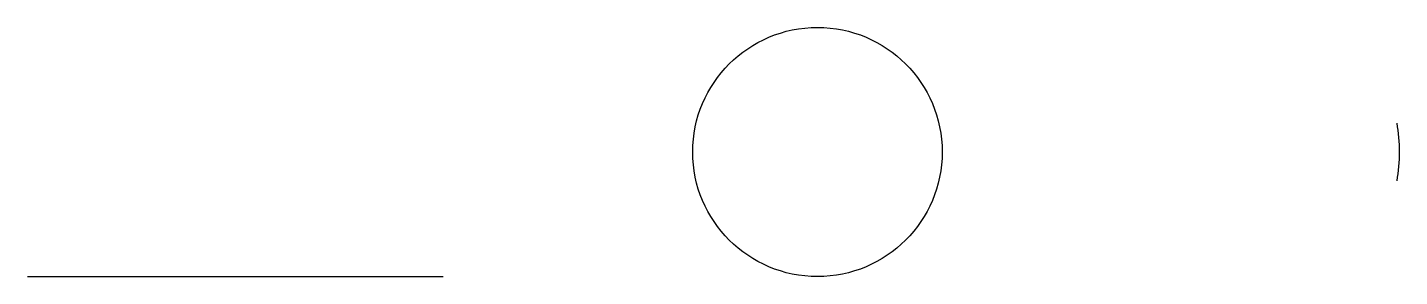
# Model space of a CAD drawing. Header units: millimetres. Extents: x 1 to 34, y 2 to 8.
import ezdxf

# ---------------------------------------------------------------- set-up
doc = ezdxf.new("R2010")
doc.units = ezdxf.units.MM
doc.layers.get('0').update_dxf_attribs({"linetype": 'CONTINUOUS', "lineweight": 25})

msp = doc.modelspace()

# ---------------------------------------------------------------- linework, layer by layer
msp.add_line((1, 2), (11, 2))
msp.add_circle((20, 5), 3)
msp.add_arc((30, 5), 4, 350, 10)

doc.saveas('drawing.dxf')
